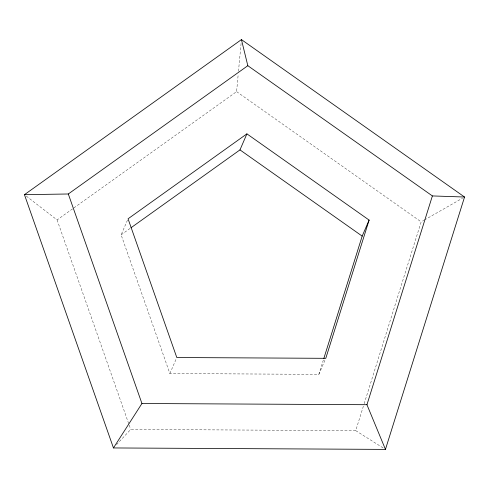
<?xml version="1.0" encoding="UTF-8"?>
<svg xmlns="http://www.w3.org/2000/svg" width="489" height="489" viewBox="0 0 489 489"><rect width="100%" height="100%" fill="white"/><g stroke="black" fill="none" stroke-linecap="round" stroke-linejoin="round"><path stroke-width="0.37" stroke-dasharray="2.44 1.83" d="M73.857 207.935L236.597 91.626L238.21 74.285M238.491 71.272L241.23 41.865M127.452 220.191L121.119 234.824L169.872 373.553L318.859 374.348L323.645 359.067M116.498 444.684L130.716 429.44L355.729 430.638L363.932 404.452M364.164 403.725L421.163 221.859L423.792 220.356M169.872 373.553L176.505 358.223M318.859 374.348L325.185 359.715M26.265 196.083L57.091 219.922L73.24 208.375M121.119 234.824L130.404 228.192M424.452 219.977L462.576 198.155M355.729 430.638L383.553 448.205M236.597 91.626L421.163 221.859M57.091 219.922L128.943 424.397M129.2 425.118L130.716 429.44"/><path stroke-width="0.73" d="M323.871 358.339L362.184 236.114L369.116 220.087L246.908 133.858L128.057 218.797L176.804 357.526L325.79 358.321L369.116 220.087M385.448 449.397L366.946 404.709L432.386 195.93L247.819 65.697L241.438 39.603L24.45 194.677L113.454 447.948L385.448 449.397L464.55 197.024L241.438 39.603M131.021 227.746L239.977 149.885L246.908 133.858M113.454 447.948L141.938 403.504L68.307 193.986L24.45 194.677M68.307 193.986L247.819 65.697M141.938 403.504L366.946 404.709M432.386 195.93L464.55 197.024M239.977 149.885L362.184 236.114"/></g></svg>
